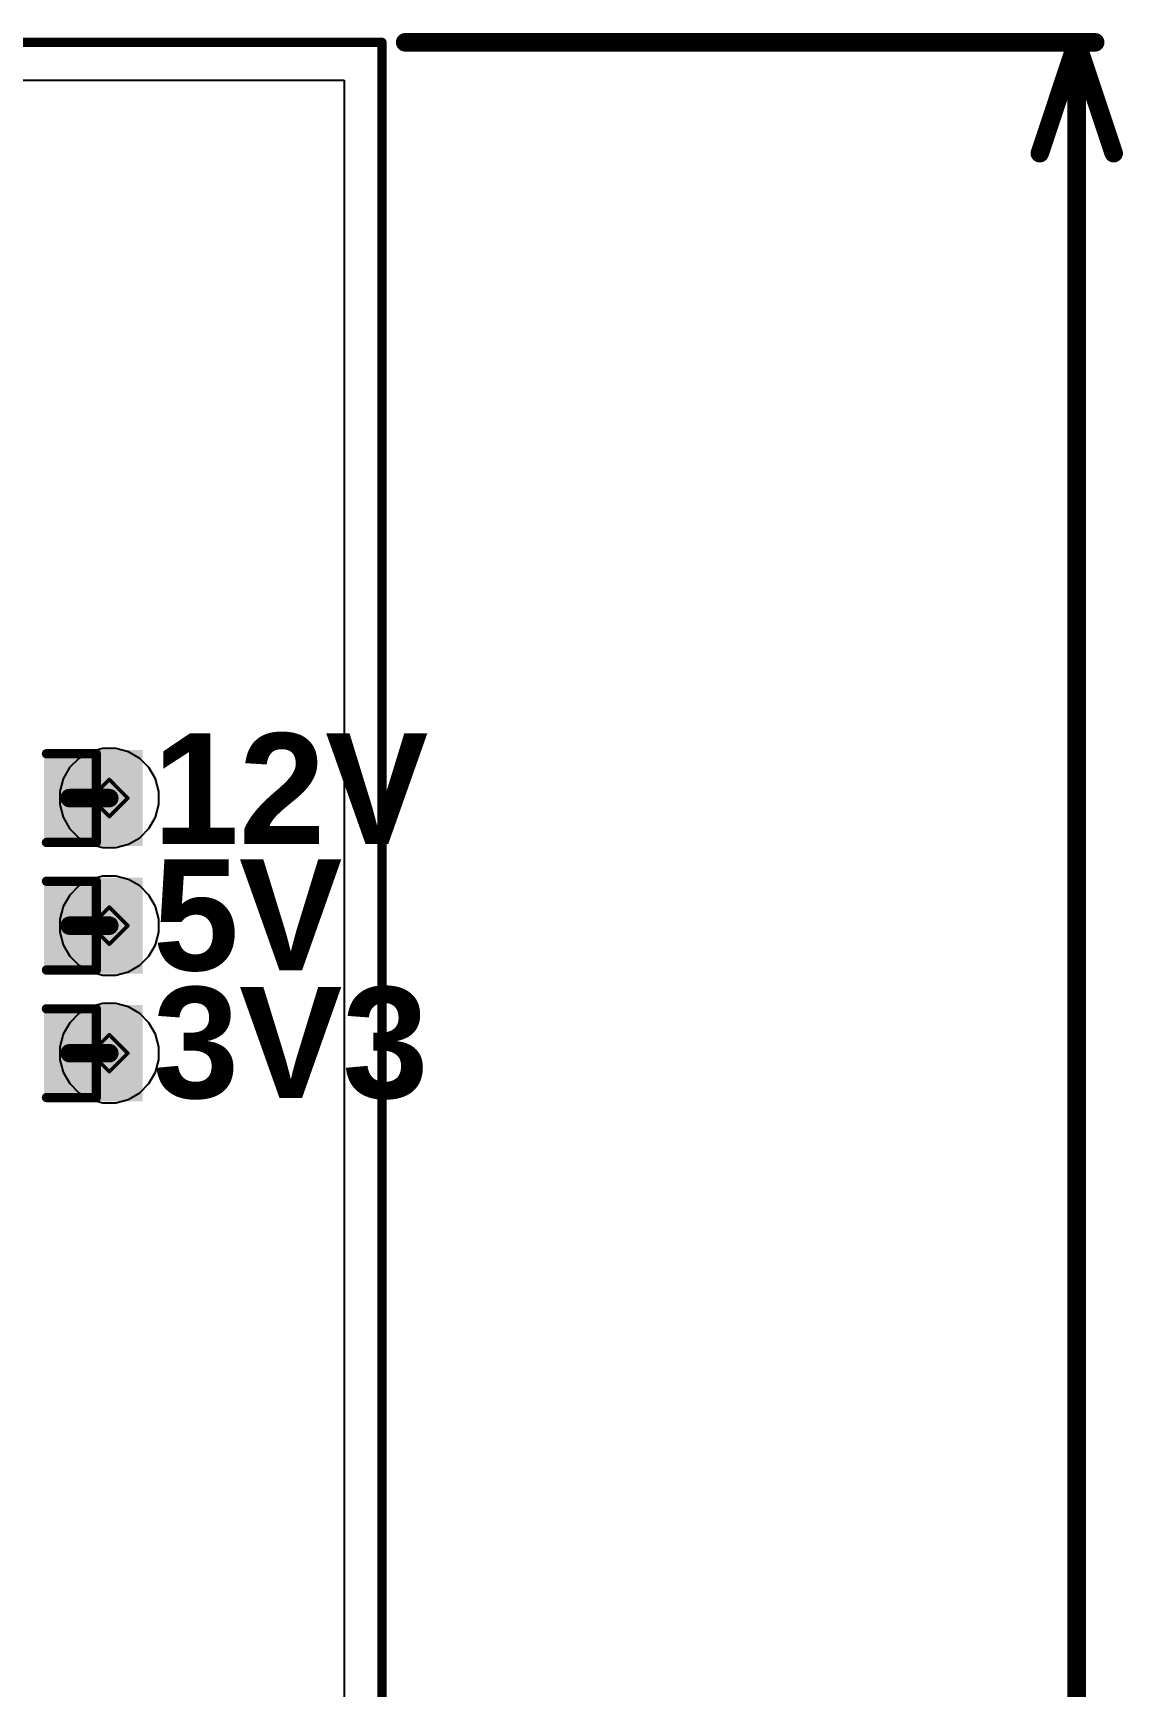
# Model space of a CAD drawing. Header units: inches. Extents: x -17.5 to 14.7, y -6.2 to 5.9.
# Drawn here: x 3.38 to 3.97, y 2.709 to 3.604 of the extents above; entities that cross this region are included whole.
import ezdxf

# ---------------------------------------------------------------- set-up
doc = ezdxf.new("R2010")
doc.units = ezdxf.units.IN
doc.header["$MEASUREMENT"] = 0
for name, color, linetype in [('Board Outline', 216, 'Continuous'), ('Bottom Layer', 5, 'Continuous'), ('Bottom Solder', 6, 'Continuous'), ('Dimensions', 6, 'Continuous'), ('Drill Drawing', 1, 'Continuous'), ('Ground Layer', 76, 'Continuous'), ('Power Layer', 16, 'Continuous'), ('Top Layer', 1, 'Continuous'), ('Top Overlay', 2, 'Continuous'), ('Top Paste', 8, 'Continuous'), ('Top Solder', 216, 'Continuous'), ('Via Holes', 16, 'Continuous')]:
    doc.layers.add(name, color=color, linetype=linetype)
doc.styles.add('Arial_Bold', font='', dxfattribs={"height": 0.2})
doc.styles.get('Arial_Bold').set_extended_font_data('Arial', bold=True)

# ---------------------------------------------------------------- blocks, each defined once
blk = doc.blocks.new('LED_0603_137')
at = {"layer": 'Top Layer'}
for points in [[(-0.03937, 0.01969), (-0.01969, 0.01969), (-0.01969, -0.01969), (-0.03937, -0.01969)], [(0.01969, 0.01969), (0.03937, 0.01969), (0.03937, -0.01969), (0.01969, -0.01969)]]:
    blk.add_hatch(color=1, dxfattribs=at).paths.add_polyline_path(points)
at = {"layer": 'Top Overlay'}
blk.add_hatch(color=2, dxfattribs=at).paths.add_polyline_path([(0.044, -0.026), (0.069, -0.026), (0.069, 0.026), (0.044, 0.026)])
at = {"layer": 'Top Paste'}
for points in [[(-0.03937, 0.01969), (-0.01969, 0.01969), (-0.01969, -0.01969), (-0.03937, -0.01969)], [(0.01969, 0.01969), (0.03937, 0.01969), (0.03937, -0.01969), (0.01969, -0.01969)]]:
    blk.add_hatch(color=8, dxfattribs=at).paths.add_polyline_path(points)
at = {"layer": 'Top Solder'}
for points in [[(-0.04337, 0.02369), (-0.01569, 0.02369), (-0.01569, -0.02369), (-0.04337, -0.02369)], [(0.01569, 0.02369), (0.04337, 0.02369), (0.04337, -0.02369), (0.01569, -0.02369)]]:
    blk.add_hatch(color=216, dxfattribs=at).paths.add_polyline_path(points)
at = {"layer": 'Top Overlay'}
for points in [[(-0.044, -0.024, 0.005, 0.005, 0), (-0.044, 0.024, 0.005, 0.005, 0)], [(-0.044, 0.024, 0.005, 0.005, 0), (-0.017, 0.024, 0.005, 0.005, 0)], [(0.017, 0.024, 0.005, 0.005, 0), (0.044, 0.024, 0.005, 0.005, 0)], [(0.044, -0.024, 0.005, 0.005, 0), (0.044, 0.024, 0.005, 0.005, 0)], [(-0.044, -0.024, 0.005, 0.005, 0), (-0.017, -0.024, 0.005, 0.005, 0)], [(0.017, -0.024, 0.005, 0.005, 0), (0.044, -0.024, 0.005, 0.005, 0)]]:
    blk.add_lwpolyline(points, format="xyseb", dxfattribs=at)
for points in [[(-0.04525, 0.024, 0.0025, 0.0025, 1), (-0.04275, 0.024, 0.0025, 0.0025, 1)], [(-0.04525, 0.024, 0.0025, 0.0025, 1), (-0.04275, 0.024, 0.0025, 0.0025, 1)], [(-0.01825, 0.024, 0.0025, 0.0025, 1), (-0.01575, 0.024, 0.0025, 0.0025, 1)], [(0.01575, 0.024, 0.0025, 0.0025, 1), (0.01825, 0.024, 0.0025, 0.0025, 1)], [(0.04275, 0.024, 0.0025, 0.0025, 1), (0.04525, 0.024, 0.0025, 0.0025, 1)], [(0.04275, 0.024, 0.0025, 0.0025, 1), (0.04525, 0.024, 0.0025, 0.0025, 1)], [(-0.04525, -0.024, 0.0025, 0.0025, 1), (-0.04275, -0.024, 0.0025, 0.0025, 1)], [(-0.04525, -0.024, 0.0025, 0.0025, 1), (-0.04275, -0.024, 0.0025, 0.0025, 1)], [(-0.01825, -0.024, 0.0025, 0.0025, 1), (-0.01575, -0.024, 0.0025, 0.0025, 1)], [(0.01575, -0.024, 0.0025, 0.0025, 1), (0.01825, -0.024, 0.0025, 0.0025, 1)], [(0.04275, -0.024, 0.0025, 0.0025, 1), (0.04525, -0.024, 0.0025, 0.0025, 1)], [(0.04275, -0.024, 0.0025, 0.0025, 1), (0.04525, -0.024, 0.0025, 0.0025, 1)]]:
    blk.add_lwpolyline(points, format="xyseb", close=True, dxfattribs=at)
blk = doc.blocks.new('LED_0603_138')
at = {"layer": 'Top Layer'}
for points in [[(-0.03937, 0.01969), (-0.01969, 0.01969), (-0.01969, -0.01969), (-0.03937, -0.01969)], [(0.01969, 0.01969), (0.03937, 0.01969), (0.03937, -0.01969), (0.01969, -0.01969)]]:
    blk.add_hatch(color=1, dxfattribs=at).paths.add_polyline_path(points)
at = {"layer": 'Top Overlay'}
blk.add_hatch(color=2, dxfattribs=at).paths.add_polyline_path([(0.044, -0.026), (0.069, -0.026), (0.069, 0.026), (0.044, 0.026)])
at = {"layer": 'Top Paste'}
for points in [[(-0.03937, 0.01969), (-0.01969, 0.01969), (-0.01969, -0.01969), (-0.03937, -0.01969)], [(0.01969, 0.01969), (0.03937, 0.01969), (0.03937, -0.01969), (0.01969, -0.01969)]]:
    blk.add_hatch(color=8, dxfattribs=at).paths.add_polyline_path(points)
at = {"layer": 'Top Solder'}
for points in [[(-0.04337, 0.02369), (-0.01569, 0.02369), (-0.01569, -0.02369), (-0.04337, -0.02369)], [(0.01569, 0.02369), (0.04337, 0.02369), (0.04337, -0.02369), (0.01569, -0.02369)]]:
    blk.add_hatch(color=216, dxfattribs=at).paths.add_polyline_path(points)
at = {"layer": 'Top Overlay'}
for points in [[(-0.044, -0.024, 0.005, 0.005, 0), (-0.044, 0.024, 0.005, 0.005, 0)], [(-0.044, 0.024, 0.005, 0.005, 0), (-0.017, 0.024, 0.005, 0.005, 0)], [(0.017, 0.024, 0.005, 0.005, 0), (0.044, 0.024, 0.005, 0.005, 0)], [(0.044, -0.024, 0.005, 0.005, 0), (0.044, 0.024, 0.005, 0.005, 0)], [(-0.044, -0.024, 0.005, 0.005, 0), (-0.017, -0.024, 0.005, 0.005, 0)], [(0.017, -0.024, 0.005, 0.005, 0), (0.044, -0.024, 0.005, 0.005, 0)]]:
    blk.add_lwpolyline(points, format="xyseb", dxfattribs=at)
for points in [[(-0.04525, 0.024, 0.0025, 0.0025, 1), (-0.04275, 0.024, 0.0025, 0.0025, 1)], [(-0.04525, 0.024, 0.0025, 0.0025, 1), (-0.04275, 0.024, 0.0025, 0.0025, 1)], [(-0.01825, 0.024, 0.0025, 0.0025, 1), (-0.01575, 0.024, 0.0025, 0.0025, 1)], [(0.01575, 0.024, 0.0025, 0.0025, 1), (0.01825, 0.024, 0.0025, 0.0025, 1)], [(0.04275, 0.024, 0.0025, 0.0025, 1), (0.04525, 0.024, 0.0025, 0.0025, 1)], [(0.04275, 0.024, 0.0025, 0.0025, 1), (0.04525, 0.024, 0.0025, 0.0025, 1)], [(-0.04525, -0.024, 0.0025, 0.0025, 1), (-0.04275, -0.024, 0.0025, 0.0025, 1)], [(-0.04525, -0.024, 0.0025, 0.0025, 1), (-0.04275, -0.024, 0.0025, 0.0025, 1)], [(-0.01825, -0.024, 0.0025, 0.0025, 1), (-0.01575, -0.024, 0.0025, 0.0025, 1)], [(0.01575, -0.024, 0.0025, 0.0025, 1), (0.01825, -0.024, 0.0025, 0.0025, 1)], [(0.04275, -0.024, 0.0025, 0.0025, 1), (0.04525, -0.024, 0.0025, 0.0025, 1)], [(0.04275, -0.024, 0.0025, 0.0025, 1), (0.04525, -0.024, 0.0025, 0.0025, 1)]]:
    blk.add_lwpolyline(points, format="xyseb", close=True, dxfattribs=at)
blk = doc.blocks.new('LED_0603_139')
at = {"layer": 'Top Layer'}
for points in [[(-0.03937, 0.01969), (-0.01969, 0.01969), (-0.01969, -0.01969), (-0.03937, -0.01969)], [(0.01969, 0.01969), (0.03937, 0.01969), (0.03937, -0.01969), (0.01969, -0.01969)]]:
    blk.add_hatch(color=1, dxfattribs=at).paths.add_polyline_path(points)
at = {"layer": 'Top Overlay'}
blk.add_hatch(color=2, dxfattribs=at).paths.add_polyline_path([(0.044, -0.026), (0.069, -0.026), (0.069, 0.026), (0.044, 0.026)])
at = {"layer": 'Top Paste'}
for points in [[(-0.03937, 0.01969), (-0.01969, 0.01969), (-0.01969, -0.01969), (-0.03937, -0.01969)], [(0.01969, 0.01969), (0.03937, 0.01969), (0.03937, -0.01969), (0.01969, -0.01969)]]:
    blk.add_hatch(color=8, dxfattribs=at).paths.add_polyline_path(points)
at = {"layer": 'Top Solder'}
for points in [[(-0.04337, 0.02369), (-0.01569, 0.02369), (-0.01569, -0.02369), (-0.04337, -0.02369)], [(0.01569, 0.02369), (0.04337, 0.02369), (0.04337, -0.02369), (0.01569, -0.02369)]]:
    blk.add_hatch(color=216, dxfattribs=at).paths.add_polyline_path(points)
at = {"layer": 'Top Overlay'}
for points in [[(-0.044, -0.024, 0.005, 0.005, 0), (-0.044, 0.024, 0.005, 0.005, 0)], [(-0.044, 0.024, 0.005, 0.005, 0), (-0.017, 0.024, 0.005, 0.005, 0)], [(0.017, 0.024, 0.005, 0.005, 0), (0.044, 0.024, 0.005, 0.005, 0)], [(0.044, -0.024, 0.005, 0.005, 0), (0.044, 0.024, 0.005, 0.005, 0)], [(-0.044, -0.024, 0.005, 0.005, 0), (-0.017, -0.024, 0.005, 0.005, 0)], [(0.017, -0.024, 0.005, 0.005, 0), (0.044, -0.024, 0.005, 0.005, 0)]]:
    blk.add_lwpolyline(points, format="xyseb", dxfattribs=at)
for points in [[(-0.04525, 0.024, 0.0025, 0.0025, 1), (-0.04275, 0.024, 0.0025, 0.0025, 1)], [(-0.04525, 0.024, 0.0025, 0.0025, 1), (-0.04275, 0.024, 0.0025, 0.0025, 1)], [(-0.01825, 0.024, 0.0025, 0.0025, 1), (-0.01575, 0.024, 0.0025, 0.0025, 1)], [(0.01575, 0.024, 0.0025, 0.0025, 1), (0.01825, 0.024, 0.0025, 0.0025, 1)], [(0.04275, 0.024, 0.0025, 0.0025, 1), (0.04525, 0.024, 0.0025, 0.0025, 1)], [(0.04275, 0.024, 0.0025, 0.0025, 1), (0.04525, 0.024, 0.0025, 0.0025, 1)], [(-0.04525, -0.024, 0.0025, 0.0025, 1), (-0.04275, -0.024, 0.0025, 0.0025, 1)], [(-0.04525, -0.024, 0.0025, 0.0025, 1), (-0.04275, -0.024, 0.0025, 0.0025, 1)], [(-0.01825, -0.024, 0.0025, 0.0025, 1), (-0.01575, -0.024, 0.0025, 0.0025, 1)], [(0.01575, -0.024, 0.0025, 0.0025, 1), (0.01825, -0.024, 0.0025, 0.0025, 1)], [(0.04275, -0.024, 0.0025, 0.0025, 1), (0.04525, -0.024, 0.0025, 0.0025, 1)], [(0.04275, -0.024, 0.0025, 0.0025, 1), (0.04525, -0.024, 0.0025, 0.0025, 1)]]:
    blk.add_lwpolyline(points, format="xyseb", close=True, dxfattribs=at)

msp = doc.modelspace()

# ---------------------------------------------------------------- hatches: boundary and pattern name
at = {"layer": 'Bottom Layer'}
h = msp.add_hatch(color=5, dxfattribs=at)
edge = h.paths.add_edge_path()
edge.add_arc((3.42149, 3.1898), 0.01181, 0, 360)
h = msp.add_hatch(color=5, dxfattribs=at)
edge = h.paths.add_edge_path()
edge.add_arc((3.4215, 3.1208), 0.01181, 0, 360)
h = msp.add_hatch(color=5, dxfattribs=at)
edge = h.paths.add_edge_path()
edge.add_arc((3.4215, 3.0518), 0.01181, 0, 360)
at = {"layer": 'Bottom Solder'}
h = msp.add_hatch(color=6, dxfattribs=at)
edge = h.paths.add_edge_path()
edge.add_arc((3.42149, 3.1898), 0.01581, 0, 360)
h = msp.add_hatch(color=6, dxfattribs=at)
edge = h.paths.add_edge_path()
edge.add_arc((3.4215, 3.1208), 0.01581, 0, 360)
h = msp.add_hatch(color=6, dxfattribs=at)
edge = h.paths.add_edge_path()
edge.add_arc((3.4215, 3.0518), 0.01581, 0, 360)
at = {"layer": 'Ground Layer'}
h = msp.add_hatch(color=76, dxfattribs=at)
edge = h.paths.add_edge_path()
edge.add_arc((3.42149, 3.1898), 0.01181, 0, 360)
h = msp.add_hatch(color=76, dxfattribs=at)
edge = h.paths.add_edge_path()
edge.add_arc((3.4215, 3.1208), 0.01181, 0, 360)
h = msp.add_hatch(color=76, dxfattribs=at)
edge = h.paths.add_edge_path()
edge.add_arc((3.4215, 3.0518), 0.01181, 0, 360)
at = {"layer": 'Power Layer'}
h = msp.add_hatch(color=16, dxfattribs=at)
edge = h.paths.add_edge_path()
edge.add_arc((3.42149, 3.1898), 0.01181, 0, 360)
h = msp.add_hatch(color=16, dxfattribs=at)
edge = h.paths.add_edge_path()
edge.add_arc((3.4215, 3.1208), 0.01181, 0, 360)
h = msp.add_hatch(color=16, dxfattribs=at)
edge = h.paths.add_edge_path()
edge.add_arc((3.4215, 3.0518), 0.01181, 0, 360)
at = {"layer": 'Top Layer'}
for points in [[(3.39999, 3.2016), (3.39999, 3.178), (3.42149, 3.178), (3.42149, 3.2016)], [(3.4, 3.1326), (3.4, 3.109), (3.4215, 3.109), (3.4215, 3.1326)], [(3.4, 3.0636), (3.4, 3.04), (3.4215, 3.04), (3.4215, 3.0636)]]:
    msp.add_hatch(color=1, dxfattribs=at).paths.add_polyline_path(points)
h = msp.add_hatch(color=1, dxfattribs=at)
edge = h.paths.add_edge_path()
edge.add_arc((3.42149, 3.1898), 0.01181, 0, 360)
h = msp.add_hatch(color=1, dxfattribs=at)
edge = h.paths.add_edge_path()
edge.add_arc((3.4215, 3.1208), 0.01181, 0, 360)
h = msp.add_hatch(color=1, dxfattribs=at)
edge = h.paths.add_edge_path()
edge.add_arc((3.4215, 3.0518), 0.01181, 0, 360)
at = {"layer": 'Top Solder'}
h = msp.add_hatch(color=216, dxfattribs=at)
edge = h.paths.add_edge_path()
edge.add_arc((3.42149, 3.1898), 0.01581, 0, 360)
h = msp.add_hatch(color=216, dxfattribs=at)
edge = h.paths.add_edge_path()
edge.add_arc((3.4215, 3.1208), 0.01581, 0, 360)
h = msp.add_hatch(color=216, dxfattribs=at)
edge = h.paths.add_edge_path()
edge.add_arc((3.4215, 3.0518), 0.01581, 0, 360)
at = {"layer": 'Via Holes'}
h = msp.add_hatch(color=7, dxfattribs=at)
edge = h.paths.add_edge_path()
edge.add_arc((3.42149, 3.1898), 0.00591, 0, 360)
h = msp.add_hatch(color=7, dxfattribs=at)
edge = h.paths.add_edge_path()
edge.add_arc((3.4215, 3.1208), 0.00591, 0, 360)
h = msp.add_hatch(color=7, dxfattribs=at)
edge = h.paths.add_edge_path()
edge.add_arc((3.4215, 3.0518), 0.00591, 0, 360)

# ---------------------------------------------------------------- linework, layer by layer
at = {"layer": 'Board Outline'}
for points in [[(-0.95851, 3.59858, 0.005, 0.005, 0), (3.56905, 3.59858, 0.005, 0.005, 0)], [(3.56905, -0.18095, 0.005, 0.005, 0), (3.56905, 3.59858, 0.005, 0.005, 0)]]:
    msp.add_lwpolyline(points, format="xyseb", dxfattribs=at)
msp.add_lwpolyline([(3.5678, 3.59858, 0.0025, 0.0025, 1), (3.5703, 3.59858, 0.0025, 0.0025, 1)], format="xyseb", close=True, dxfattribs=at)
msp.add_lwpolyline([(3.5678, 3.59858, 0.0025, 0.0025, 1), (3.5703, 3.59858, 0.0025, 0.0025, 1)], format="xyseb", close=True, dxfattribs=at)
at = {"layer": 'Bottom Layer'}
for p, q in [((-0.93812, 3.57818), (3.54866, 3.57818)), ((3.54866, 3.57818), (3.54866, -0.16056))]:
    msp.add_line(p, q, dxfattribs=at)
at = {"layer": 'Dimensions'}
for points in [[(3.58155, 3.59858, 0.01, 0.01, 0), (3.955, 3.59858, 0.01, 0.01, 0)], [(3.925, 3.53858, 0.01, 0.01, 0), (3.945, 3.59858, 0.01, 0.01, 0)], [(3.945, 3.59858, 0.01, 0.01, 0), (3.965, 3.53858, 0.01, 0.01, 0)], [(3.945, 2.38359, 0.01, 0.01, 0), (3.945, 3.59858, 0.01, 0.01, 0)]]:
    msp.add_lwpolyline(points, format="xyseb", dxfattribs=at)
for points in [[(3.57905, 3.59858, 0.005, 0.005, 1), (3.58405, 3.59858, 0.005, 0.005, 1)], [(3.9425, 3.59858, 0.005, 0.005, 1), (3.9475, 3.59858, 0.005, 0.005, 1)], [(3.9425, 3.59858, 0.005, 0.005, 1), (3.9475, 3.59858, 0.005, 0.005, 1)], [(3.9425, 3.59858, 0.005, 0.005, 1), (3.9475, 3.59858, 0.005, 0.005, 1)], [(3.9525, 3.59858, 0.005, 0.005, 1), (3.9575, 3.59858, 0.005, 0.005, 1)], [(3.9225, 3.53858, 0.005, 0.005, 1), (3.9275, 3.53858, 0.005, 0.005, 1)], [(3.9625, 3.53858, 0.005, 0.005, 1), (3.9675, 3.53858, 0.005, 0.005, 1)]]:
    msp.add_lwpolyline(points, format="xyseb", close=True, dxfattribs=at)
at = {"layer": 'Drill Drawing'}
for points in [[(3.41149, 3.1898, 0.002, 0.002, 0), (3.42149, 3.1998, 0.002, 0.002, 0)], [(3.42149, 3.1998, 0.002, 0.002, 0), (3.43149, 3.1898, 0.002, 0.002, 0)], [(3.41149, 3.1898, 0.002, 0.002, 0), (3.42149, 3.1798, 0.002, 0.002, 0)], [(3.42149, 3.1798, 0.002, 0.002, 0), (3.43149, 3.1898, 0.002, 0.002, 0)], [(3.4115, 3.1208, 0.002, 0.002, 0), (3.4215, 3.1308, 0.002, 0.002, 0)], [(3.4215, 3.1308, 0.002, 0.002, 0), (3.4315, 3.1208, 0.002, 0.002, 0)], [(3.4115, 3.1208, 0.002, 0.002, 0), (3.4215, 3.1108, 0.002, 0.002, 0)], [(3.4215, 3.1108, 0.002, 0.002, 0), (3.4315, 3.1208, 0.002, 0.002, 0)], [(3.4115, 3.0518, 0.002, 0.002, 0), (3.4215, 3.0618, 0.002, 0.002, 0)], [(3.4215, 3.0618, 0.002, 0.002, 0), (3.4315, 3.0518, 0.002, 0.002, 0)], [(3.4115, 3.0518, 0.002, 0.002, 0), (3.4215, 3.0418, 0.002, 0.002, 0)], [(3.4215, 3.0418, 0.002, 0.002, 0), (3.4315, 3.0518, 0.002, 0.002, 0)]]:
    msp.add_lwpolyline(points, format="xyseb", dxfattribs=at)
for points in [[(3.42099, 3.1998, 0.001, 0.001, 1), (3.42199, 3.1998, 0.001, 0.001, 1)], [(3.42099, 3.1998, 0.001, 0.001, 1), (3.42199, 3.1998, 0.001, 0.001, 1)], [(3.41099, 3.1898, 0.001, 0.001, 1), (3.41199, 3.1898, 0.001, 0.001, 1)], [(3.41099, 3.1898, 0.001, 0.001, 1), (3.41199, 3.1898, 0.001, 0.001, 1)], [(3.43099, 3.1898, 0.001, 0.001, 1), (3.43199, 3.1898, 0.001, 0.001, 1)], [(3.43099, 3.1898, 0.001, 0.001, 1), (3.43199, 3.1898, 0.001, 0.001, 1)], [(3.42099, 3.1798, 0.001, 0.001, 1), (3.42199, 3.1798, 0.001, 0.001, 1)], [(3.42099, 3.1798, 0.001, 0.001, 1), (3.42199, 3.1798, 0.001, 0.001, 1)], [(3.421, 3.1308, 0.001, 0.001, 1), (3.422, 3.1308, 0.001, 0.001, 1)], [(3.421, 3.1308, 0.001, 0.001, 1), (3.422, 3.1308, 0.001, 0.001, 1)], [(3.411, 3.1208, 0.001, 0.001, 1), (3.412, 3.1208, 0.001, 0.001, 1)], [(3.411, 3.1208, 0.001, 0.001, 1), (3.412, 3.1208, 0.001, 0.001, 1)], [(3.431, 3.1208, 0.001, 0.001, 1), (3.432, 3.1208, 0.001, 0.001, 1)], [(3.431, 3.1208, 0.001, 0.001, 1), (3.432, 3.1208, 0.001, 0.001, 1)], [(3.421, 3.1108, 0.001, 0.001, 1), (3.422, 3.1108, 0.001, 0.001, 1)], [(3.421, 3.1108, 0.001, 0.001, 1), (3.422, 3.1108, 0.001, 0.001, 1)], [(3.421, 3.0618, 0.001, 0.001, 1), (3.422, 3.0618, 0.001, 0.001, 1)], [(3.421, 3.0618, 0.001, 0.001, 1), (3.422, 3.0618, 0.001, 0.001, 1)], [(3.411, 3.0518, 0.001, 0.001, 1), (3.412, 3.0518, 0.001, 0.001, 1)], [(3.411, 3.0518, 0.001, 0.001, 1), (3.412, 3.0518, 0.001, 0.001, 1)], [(3.431, 3.0518, 0.001, 0.001, 1), (3.432, 3.0518, 0.001, 0.001, 1)], [(3.431, 3.0518, 0.001, 0.001, 1), (3.432, 3.0518, 0.001, 0.001, 1)], [(3.421, 3.0418, 0.001, 0.001, 1), (3.422, 3.0418, 0.001, 0.001, 1)], [(3.421, 3.0418, 0.001, 0.001, 1), (3.422, 3.0418, 0.001, 0.001, 1)]]:
    msp.add_lwpolyline(points, format="xyseb", close=True, dxfattribs=at)
at = {"layer": 'Ground Layer'}
for p, q in [((-0.93812, 3.57818), (3.54866, 3.57818)), ((3.54866, 3.57818), (3.54866, -0.16056))]:
    msp.add_line(p, q, dxfattribs=at)
at = {"layer": 'Power Layer'}
for p, q in [((3.11529, 3.57818), (3.54866, 3.57818)), ((3.54866, 3.57818), (3.54866, -0.16056)), ((3.41115, 3.21479), (3.40503, 3.21126)), ((3.41796, 3.21661), (3.41115, 3.21479)), ((3.42502, 3.21661), (3.41796, 3.21661)), ((3.43184, 3.21479), (3.42502, 3.21661)), ((3.43796, 3.21126), (3.43184, 3.21479)), ((3.40004, 3.20627), (3.39651, 3.20015)), ((3.40503, 3.21126), (3.40004, 3.20627)), ((3.44295, 3.20627), (3.43796, 3.21126)), ((3.44648, 3.20015), (3.44295, 3.20627)), ((3.39651, 3.20015), (3.39468, 3.19333)), ((3.44831, 3.19333), (3.44648, 3.20015)), ((3.39468, 3.19333), (3.39468, 3.18627)), ((3.39468, 3.18627), (3.39651, 3.17946)), ((3.44648, 3.17946), (3.44831, 3.18627)), ((3.44831, 3.18627), (3.44831, 3.19333)), ((3.39651, 3.17946), (3.40004, 3.17334)), ((3.44295, 3.17334), (3.44648, 3.17946)), ((3.40004, 3.17334), (3.40503, 3.16835)), ((3.40503, 3.16835), (3.41115, 3.16482)), ((3.43184, 3.16482), (3.43796, 3.16835)), ((3.43796, 3.16835), (3.44295, 3.17334)), ((3.41115, 3.16482), (3.41796, 3.16299)), ((3.41796, 3.16299), (3.42502, 3.16299)), ((3.42502, 3.16299), (3.43184, 3.16482)), ((3.40504, 3.14226), (3.40005, 3.13727)), ((3.41115, 3.14579), (3.40504, 3.14226)), ((3.41797, 3.14761), (3.41115, 3.14579)), ((3.42503, 3.14761), (3.41797, 3.14761)), ((3.43185, 3.14579), (3.42503, 3.14761)), ((3.43796, 3.14226), (3.43185, 3.14579)), ((3.44295, 3.13727), (3.43796, 3.14226)), ((3.39652, 3.13115), (3.39469, 3.12433)), ((3.40005, 3.13727), (3.39652, 3.13115)), ((3.44648, 3.13115), (3.44295, 3.13727)), ((3.44831, 3.12433), (3.44648, 3.13115)), ((3.39469, 3.12433), (3.39469, 3.11727)), ((3.44831, 3.11727), (3.44831, 3.12433)), ((3.39469, 3.11727), (3.39652, 3.11046)), ((3.44648, 3.11046), (3.44831, 3.11727)), ((3.39652, 3.11046), (3.40005, 3.10434)), ((3.40005, 3.10434), (3.40504, 3.09935)), ((3.43796, 3.09935), (3.44295, 3.10434)), ((3.44295, 3.10434), (3.44648, 3.11046)), ((3.40504, 3.09935), (3.41115, 3.09582)), ((3.41115, 3.09582), (3.41797, 3.09399)), ((3.42503, 3.09399), (3.43185, 3.09582)), ((3.43185, 3.09582), (3.43796, 3.09935)), ((3.41797, 3.09399), (3.42503, 3.09399)), ((3.41797, 3.07861), (3.41115, 3.07679)), ((3.42503, 3.07861), (3.41797, 3.07861)), ((3.43185, 3.07679), (3.42503, 3.07861)), ((3.40504, 3.07326), (3.40005, 3.06827)), ((3.41115, 3.07679), (3.40504, 3.07326)), ((3.43796, 3.07326), (3.43185, 3.07679)), ((3.44295, 3.06827), (3.43796, 3.07326)), ((3.39652, 3.06215), (3.39469, 3.05533)), ((3.40005, 3.06827), (3.39652, 3.06215)), ((3.44648, 3.06215), (3.44295, 3.06827)), ((3.44831, 3.05533), (3.44648, 3.06215)), ((3.39469, 3.05533), (3.39469, 3.04827)), ((3.44831, 3.04827), (3.44831, 3.05533)), ((3.39469, 3.04827), (3.39652, 3.04146)), ((3.44648, 3.04146), (3.44831, 3.04827)), ((3.39652, 3.04146), (3.40005, 3.03534)), ((3.40005, 3.03534), (3.40504, 3.03035)), ((3.43796, 3.03035), (3.44295, 3.03534)), ((3.44295, 3.03534), (3.44648, 3.04146)), ((3.40504, 3.03035), (3.41115, 3.02682)), ((3.41115, 3.02682), (3.41797, 3.02499)), ((3.41797, 3.02499), (3.42503, 3.02499)), ((3.42503, 3.02499), (3.43185, 3.02682)), ((3.43185, 3.02682), (3.43796, 3.03035))]:
    msp.add_line(p, q, dxfattribs=at)
at = {"layer": 'Top Layer'}
for p, q in [((-0.93812, 3.57818), (3.54866, 3.57818)), ((3.54866, 3.57818), (3.54866, -0.16056))]:
    msp.add_line(p, q, dxfattribs=at)
for points in [[(3.39999, 3.1898, 0.01, 0.01, 0), (3.42149, 3.1898, 0.01, 0.01, 0)], [(3.4, 3.1208, 0.01, 0.01, 0), (3.4215, 3.1208, 0.01, 0.01, 0)], [(3.4, 3.0518, 0.01, 0.01, 0), (3.4215, 3.0518, 0.01, 0.01, 0)]]:
    msp.add_lwpolyline(points, format="xyseb", dxfattribs=at)
for points in [[(3.39749, 3.1898, 0.005, 0.005, 1), (3.40249, 3.1898, 0.005, 0.005, 1)], [(3.41899, 3.1898, 0.005, 0.005, 1), (3.42399, 3.1898, 0.005, 0.005, 1)], [(3.3975, 3.1208, 0.005, 0.005, 1), (3.4025, 3.1208, 0.005, 0.005, 1)], [(3.419, 3.1208, 0.005, 0.005, 1), (3.424, 3.1208, 0.005, 0.005, 1)], [(3.3975, 3.0518, 0.005, 0.005, 1), (3.4025, 3.0518, 0.005, 0.005, 1)], [(3.419, 3.0518, 0.005, 0.005, 1), (3.424, 3.0518, 0.005, 0.005, 1)]]:
    msp.add_lwpolyline(points, format="xyseb", close=True, dxfattribs=at)

# ---------------------------------------------------------------- block references
for name, p in [('LED_0603_139', (3.37047, 3.1898)), ('LED_0603_138', (3.37047, 3.1208)), ('LED_0603_137', (3.37047, 3.0518))]:
    msp.add_blockref(name, p)

# ---------------------------------------------------------------- texts
at = {"layer": 'Top Overlay', "style": 'Arial_Bold'}
for s, p in [('12V', (3.44507, 3.16488)), ('5V', (3.44507, 3.0966)), ('3V3', (3.44507, 3.0276))]:
    msp.add_text(s, height=0.06, rotation=360, dxfattribs=at).set_placement(p)

doc.saveas('drawing.dxf')
